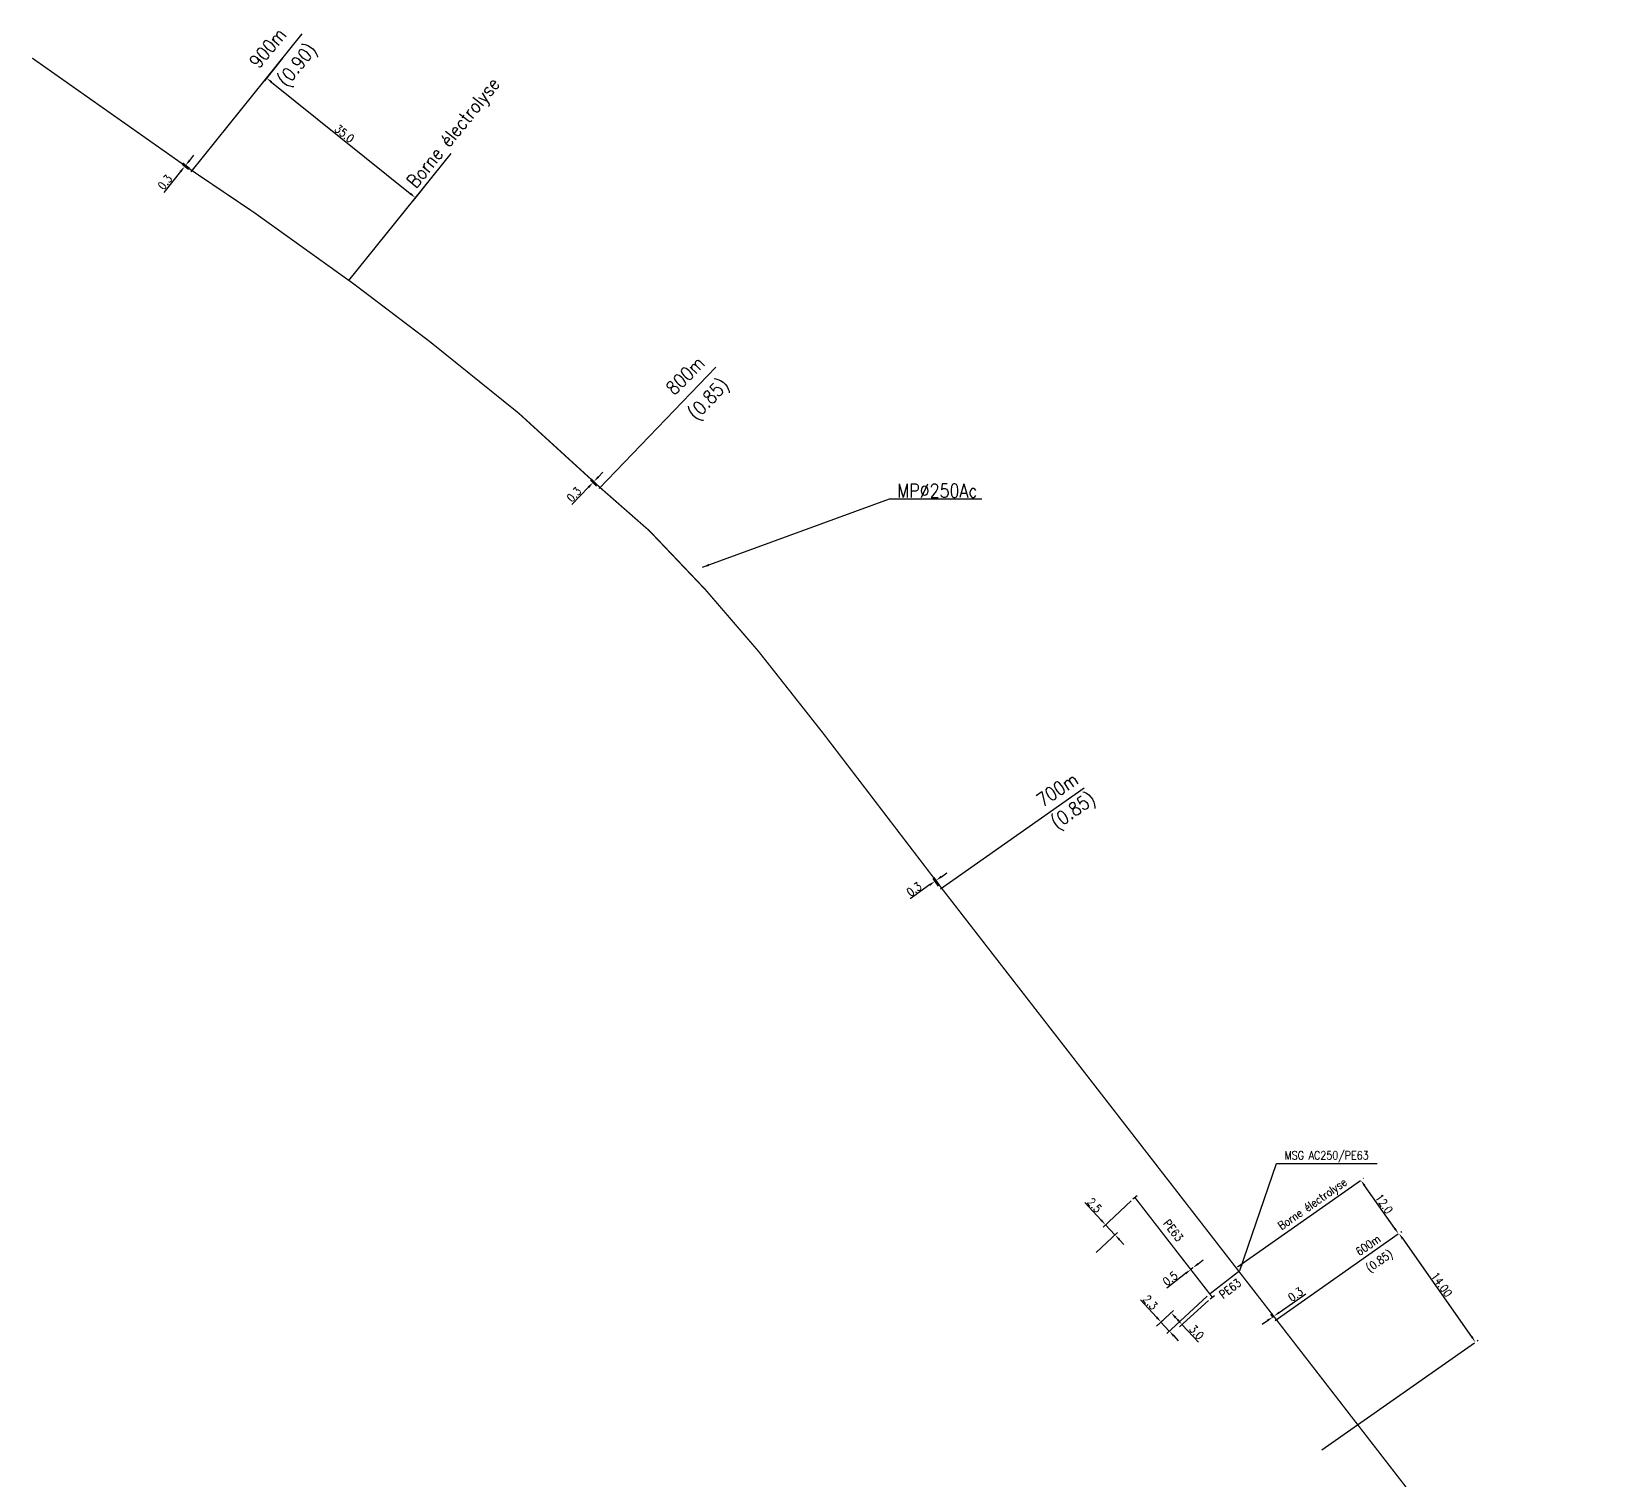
# Model space of a CAD drawing. Header units: millimetres. Extents: x 137000 to 138000, y 120075 to 120929.
# Drawn here: x 136999.9 to 137289.4, y 120663 to 120928.5 of the extents above; entities that cross this region are included whole.
import ezdxf
from ezdxf.enums import TextEntityAlignment as Align

# ---------------------------------------------------------------- set-up
doc = ezdxf.new("R2010")
doc.units = ezdxf.units.MM
doc.header["$PDMODE"] = 34
doc.layers.get('0').update_dxf_attribs({"linetype": 'CONTINUOUS'})
doc.layers.get('DEFPOINTS').update_dxf_attribs({"linetype": 'CONTINUOUS'})
doc.layers.add('G_120', color=4, linetype='CONTINUOUS')
doc.layers.add('G_340', color=7, linetype='CONTINUOUS')
doc.styles.add('G_ROMANS', font='ROMANS.SHX', dxfattribs={"width": 0.75})
doc.styles.get("Standard").update_dxf_attribs({"font": 'romans.shx', "width": 0.85})
doc.linetypes.add('G_TYPB_AP', pattern='A,5,-0.3,["o",Standard,S=1.5,R=0,X=0,Y=-0.5],-1.65', length=6.95)
doc.linetypes.add('G_typB_PE', pattern='A,5,-0.3,["o",Standard,S=1.5,R=0,X=0,Y=-0.5],-1.65', length=6.95)
doc.dimstyles.get("Standard").update_dxf_attribs({"dimtxt": 1.5, "dimasz": 1.2, "dimexe": 0.625, "dimexo": 0.625, "dimgap": 0.25, "dimtad": 1, "dimdec": 1, "dimzin": 0, "dimdsep": 46, "dimtxsty": 'Standard', "dimcen": -0.5, "dimadec": 0, "dimazin": 0, "dimtfac": 1, "dimtdec": 1, "dimtmove": 0, "dimatfit": 3, "dimfxl": 0, "dimtolj": 1, "dimtzin": 0, "dimarcsym": 0})

# ---------------------------------------------------------------- blocks, each defined once
blk = doc.blocks.new('*D20')
at = {"layer": 'DEFPOINTS', "color": 0, "linetype": 'Continuous'}
for p in [(137227.3, 120692.92), (137227.75, 120692.29), (137227.95, 120692.44)]:
    blk.add_point(p, dxfattribs=at)
at = {"layer": 'G_120', "color": 0, "linetype": 'Continuous', "lineweight": -2}
for p, q in [((137228.49, 120693.76), (137233.35, 120697.16)), ((137227.39, 120692.8), (137226.94, 120693.44)), ((137227.59, 120692.95), (137227.15, 120693.58)), ((137227.3, 120692.92), (137227.51, 120693.07)), ((137226.32, 120692.24), (137225.34, 120691.55))]:
    blk.add_line(p, q, dxfattribs=at)
at = {"layer": 'G_120', "color": 0, "linetype": 'Continuous'}
for points in [[(137226.2, 120692.4), (137226.43, 120692.07), (137227.3, 120692.92)], [(137228.37, 120693.92), (137228.6, 120693.59), (137227.51, 120693.07)]]:
    blk.add_solid(points, dxfattribs=at)
at = {"layer": 'G_120', "color": 0, "linetype": 'Continuous', "insert": (137231.48, 120697.07), "char_height": 1.5, "attachment_point": 5, "rotation": 35.0327}
blk.add_mtext('\\A1;0.3', dxfattribs=at)
blk = doc.blocks.new('*D21')
at = {"layer": 'DEFPOINTS', "color": 0, "linetype": 'Continuous'}
for p in [(137165.41, 120772.8), (137166.4, 120771.4), (137166.6, 120771.55)]:
    blk.add_point(p, dxfattribs=at)
at = {"layer": 'G_120', "color": 0, "linetype": 'Continuous', "lineweight": -2}
for p, q in [((137166.6, 120773.63), (137167.58, 120774.33)), ((137164.43, 120772.11), (137160.86, 120769.59)), ((137166.04, 120771.91), (137165.05, 120773.31)), ((137166.24, 120772.06), (137165.26, 120773.45)), ((137165.62, 120772.94), (137165.41, 120772.8))]:
    blk.add_line(p, q, dxfattribs=at)
at = {"layer": 'G_120', "color": 0, "linetype": 'Continuous'}
for points in [[(137164.32, 120772.27), (137164.55, 120771.94), (137165.41, 120772.8)], [(137166.48, 120773.8), (137166.71, 120773.47), (137165.62, 120772.94)]]:
    blk.add_solid(points, dxfattribs=at)
at = {"layer": 'G_120', "color": 0, "linetype": 'Continuous', "insert": (137161.58, 120771.32), "char_height": 1.5, "attachment_point": 5, "rotation": 35.1706}
blk.add_mtext('\\A1;0.3', dxfattribs=at)
blk = doc.blocks.new('*D22')
at = {"layer": 'DEFPOINTS', "color": 0, "linetype": 'Continuous'}
for p in [(137102.74, 120845.87), (137103.86, 120844.79), (137104.03, 120844.97)]:
    blk.add_point(p, dxfattribs=at)
at = {"layer": 'G_120', "color": 0, "linetype": 'Continuous', "lineweight": -2}
for p, q in [((137103.41, 120845.23), (137102.29, 120846.3)), ((137103.58, 120845.41), (137102.46, 120846.48)), ((137103.74, 120846.92), (137104.57, 120847.78)), ((137101.91, 120845), (137098.88, 120841.85)), ((137102.91, 120846.05), (137102.74, 120845.87))]:
    blk.add_line(p, q, dxfattribs=at)
at = {"layer": 'G_120', "color": 0, "linetype": 'Continuous'}
for points in [[(137103.6, 120847.05), (137103.89, 120846.78), (137102.91, 120846.05)], [(137101.76, 120845.14), (137102.05, 120844.86), (137102.74, 120845.87)]]:
    blk.add_solid(points, dxfattribs=at)
at = {"layer": 'G_120', "color": 0, "linetype": 'Continuous', "insert": (137099.26, 120843.68), "char_height": 1.5, "attachment_point": 5, "rotation": 46.2179}
blk.add_mtext('\\A1;0.3', dxfattribs=at)
blk = doc.blocks.new('*D23')
at = {"layer": 'DEFPOINTS', "color": 0, "linetype": 'Continuous'}
for p in [(137027.93, 120903.81), (137029.12, 120902.84), (137029.28, 120903.04)]:
    blk.add_point(p, dxfattribs=at)
at = {"layer": 'G_120', "color": 0, "linetype": 'Continuous', "lineweight": -2}
for p, q in [((137028.64, 120903.24), (137027.45, 120904.2)), ((137028.79, 120903.43), (137027.6, 120904.39)), ((137028.84, 120904.93), (137029.6, 120905.87)), ((137027.18, 120902.87), (137024.09, 120899.07)), ((137028.09, 120904), (137027.93, 120903.81))]:
    blk.add_line(p, q, dxfattribs=at)
at = {"layer": 'G_120', "color": 0, "linetype": 'Continuous'}
for points in [[(137028.69, 120905.06), (137029, 120904.81), (137028.09, 120904)], [(137027.02, 120903), (137027.33, 120902.75), (137027.93, 120903.81)]]:
    blk.add_solid(points, dxfattribs=at)
at = {"layer": 'G_120', "color": 0, "linetype": 'Continuous', "insert": (137024.31, 120900.93), "char_height": 1.5, "attachment_point": 5, "rotation": 50.9951}
blk.add_mtext('\\A1;0.3', dxfattribs=at)
blk = doc.blocks.new('*D24')
at = {"layer": 'DEFPOINTS', "color": 0, "linetype": 'Continuous'}
for p in [(137250.27, 120708.13), (137264.27, 120688.21), (137264.43, 120688.32)]:
    blk.add_point(p, dxfattribs=at)
at = {"layer": 'G_120', "color": 0, "linetype": 'Continuous', "lineweight": -2}
for p, q in [((137250.78, 120708.49), (137250.94, 120708.6)), ((137251.12, 120707.26), (137263.74, 120689.3)), ((137264.78, 120688.57), (137264.94, 120688.68))]:
    blk.add_line(p, q, dxfattribs=at)
at = {"layer": 'G_120', "color": 0, "linetype": 'Continuous'}
for points in [[(137251.28, 120707.37), (137250.95, 120707.14), (137250.43, 120708.24)], [(137263.9, 120689.42), (137263.57, 120689.19), (137264.43, 120688.32)]]:
    blk.add_solid(points, dxfattribs=at)
at = {"layer": 'G_120', "color": 0, "linetype": 'Continuous', "insert": (137258.25, 120698.85), "char_height": 1.5, "attachment_point": 5, "rotation": 305.1076}
blk.add_mtext('\\A1;14.00', dxfattribs=at)
blk = doc.blocks.new('*D25')
at = {"layer": 'DEFPOINTS', "color": 0, "linetype": 'Continuous'}
for p in [(137243.37, 120717.95), (137243.44, 120717.99), (137250.27, 120708.13)]:
    blk.add_point(p, dxfattribs=at)
at = {"layer": 'G_120', "color": 0, "linetype": 'Continuous', "lineweight": -2}
for p, q in [((137243.88, 120718.31), (137243.95, 120718.35)), ((137249.65, 120709.16), (137244.13, 120717.01)), ((137250.78, 120708.49), (137250.85, 120708.53))]:
    blk.add_line(p, q, dxfattribs=at)
at = {"layer": 'G_120', "color": 0, "linetype": 'Continuous'}
for points in [[(137244.29, 120717.12), (137243.96, 120716.89), (137243.44, 120717.99)], [(137249.81, 120709.27), (137249.48, 120709.04), (137250.34, 120708.17)]]:
    blk.add_solid(points, dxfattribs=at)
at = {"layer": 'G_120', "color": 0, "linetype": 'Continuous', "insert": (137247.7, 120713.66), "char_height": 1.5, "attachment_point": 5, "rotation": 305.1076}
blk.add_mtext('\\A1;12.0', dxfattribs=at)
blk = doc.blocks.new('*D26')
at = {"layer": 'DEFPOINTS', "color": 0, "linetype": 'Continuous'}
for p in [(137046.26, 120924.17), (137073.54, 120902.24), (137070.2, 120898.09)]:
    blk.add_point(p, dxfattribs=at)
at = {"layer": 'G_120', "color": 0, "linetype": 'Continuous', "lineweight": -2}
for p, q in [((137045.87, 120923.68), (137042.53, 120919.53)), ((137043.86, 120919.27), (137069.27, 120898.84)), ((137073.15, 120901.76), (137069.81, 120897.6))]:
    blk.add_line(p, q, dxfattribs=at)
at = {"layer": 'G_120', "color": 0, "linetype": 'Continuous'}
for points in [[(137043.98, 120919.42), (137043.73, 120919.11), (137042.92, 120920.02)], [(137069.39, 120899), (137069.14, 120898.69), (137070.2, 120898.09)]]:
    blk.add_solid(points, dxfattribs=at)
at = {"layer": 'G_120', "color": 0, "linetype": 'Continuous', "insert": (137057.19, 120909.83), "char_height": 1.5, "attachment_point": 5, "rotation": 321.2104}
blk.add_mtext('\\A1;35.0', dxfattribs=at)
blk = doc.blocks.new('*D27')
at = {"layer": 'DEFPOINTS', "color": 0, "linetype": 'Continuous'}
for p in [(137215.76, 120697.14), (137205.51, 120690.79), (137206.82, 120691.99)]:
    blk.add_point(p, dxfattribs=at)
at = {"layer": 'G_120', "color": 0, "linetype": 'Continuous', "lineweight": -2}
for p, q in [((137206.01, 120692.87), (137203.05, 120696.09)), ((137215.3, 120696.72), (137207.89, 120689.9)), ((137205.97, 120691.21), (137207.28, 120692.41)), ((137208.35, 120690.33), (137206.82, 120691.99)), ((137209.16, 120689.44), (137209.97, 120688.56))]:
    blk.add_line(p, q, dxfattribs=at)
at = {"layer": 'G_120', "color": 0, "linetype": 'Continuous'}
for points in [[(137206.15, 120693.01), (137205.86, 120692.74), (137206.82, 120691.99)], [(137209.31, 120689.58), (137209.01, 120689.31), (137208.35, 120690.33)]]:
    blk.add_solid(points, dxfattribs=at)
at = {"layer": 'G_120', "color": 0, "linetype": 'Continuous', "insert": (137204.86, 120695.6), "char_height": 1.5, "attachment_point": 5, "rotation": 312.6132}
blk.add_mtext('\\A1;2.3', dxfattribs=at)
blk = doc.blocks.new('*D28')
at = {"layer": 'DEFPOINTS', "color": 0}
for p in [(137215.97, 120696.37), (137208.68, 120693.7), (137205.51, 120690.79)]:
    blk.add_point(p, dxfattribs=at)
at = {"layer": 'G_340', "color": 0, "lineweight": -2}
for p, q in [((137215.51, 120695.95), (137210.23, 120691.09)), ((137205.97, 120691.21), (137209.14, 120694.13)), ((137209.49, 120692.82), (137209.88, 120692.4)), ((137210.69, 120691.51), (137213.67, 120688.28))]:
    blk.add_line(p, q, dxfattribs=at)
at = {"layer": 'G_340', "color": 0}
for points in [[(137209.64, 120692.96), (137209.35, 120692.68), (137208.68, 120693.7)], [(137210.03, 120692.53), (137209.74, 120692.26), (137210.69, 120691.51)]]:
    blk.add_solid(points, dxfattribs=at)
at = {"layer": 'G_340', "color": 0, "insert": (137213.33, 120690.12), "char_height": 1.5, "attachment_point": 5, "rotation": 312.6132}
blk.add_mtext('\\A1;3.0', dxfattribs=at)
blk = doc.blocks.new('*D29')
at = {"layer": 'DEFPOINTS', "color": 0, "linetype": 'Continuous'}
for p in [(137212.28, 120701.62), (137212.67, 120701.93), (137212.67, 120701.93)]:
    blk.add_point(p, dxfattribs=at)
at = {"layer": 'G_120', "color": 0, "linetype": 'Continuous', "lineweight": -2}
for p, q in [((137212.67, 120701.93), (137212.28, 120701.62)), ((137213.62, 120702.67), (137214.57, 120703.4)), ((137211.33, 120700.89), (137207.88, 120698.21))]:
    blk.add_line(p, q, dxfattribs=at)
at = {"layer": 'G_120', "color": 0, "linetype": 'Continuous'}
for points in [[(137211.21, 120701.05), (137211.45, 120700.73), (137212.28, 120701.62)], [(137213.5, 120702.82), (137213.74, 120702.51), (137212.67, 120701.93)]]:
    blk.add_solid(points, dxfattribs=at)
at = {"layer": 'G_120', "color": 0, "linetype": 'Continuous', "insert": (137208.51, 120699.97), "char_height": 1.5, "attachment_point": 5, "rotation": 37.8316}
blk.add_mtext('\\A1;0.5', dxfattribs=at)
blk = doc.blocks.new('*D30')
at = {"layer": 'DEFPOINTS', "color": 0}
for p in [(137201.82, 120714.65), (137198.39, 120707.97), (137194.5, 120704.32)]:
    blk.add_point(p, dxfattribs=at)
at = {"layer": 'G_340', "color": 0, "lineweight": -2}
for p, q in [((137195.84, 120710.68), (137192.84, 120713.89)), ((137201.36, 120714.22), (137196.21, 120709.38)), ((137194.96, 120704.75), (137198.85, 120708.39)), ((137198.39, 120707.97), (137196.66, 120709.81)), ((137199.21, 120707.09), (137200.03, 120706.22))]:
    blk.add_line(p, q, dxfattribs=at)
at = {"layer": 'G_340', "color": 0}
for points in [[(137195.99, 120710.82), (137195.7, 120710.55), (137196.66, 120709.81)], [(137199.36, 120707.23), (137199.07, 120706.95), (137198.39, 120707.97)]]:
    blk.add_solid(points, dxfattribs=at)
at = {"layer": 'G_340', "color": 0, "insert": (137194.65, 120713.41), "char_height": 1.5, "attachment_point": 5, "rotation": 313.1743}
blk.add_mtext('\\A1;2.5', dxfattribs=at)
blk = doc.blocks.new('G_340_07')
at = {"color": 0, "linetype": 'Continuous', "const_width": 0.25, "flags": 128}
blk.add_lwpolyline([(0, 0), (1.25, 0)], dxfattribs=at)
at = {"color": 0, "linetype": 'Continuous', "flags": 128}
blk.add_lwpolyline([(1.25, -0.5), (1.25, 0.5)], dxfattribs=at)
at = {"color": 0, "linetype": 'Continuous', "style": 'G_ROMANS', "width": 0.75, "flags": 3}
for tag, p in [('DEF_LEG', (0, -5)), ('DEF_COUP', (0, -7.5)), ('DEF_TYPE', (0, -10))]:
    blk.add_attdef(tag, text='', height=1.2, dxfattribs=at).set_placement(p, align=Align.MIDDLE)

msp = doc.modelspace()

# ---------------------------------------------------------------- linework, layer by layer
at = {"layer": 'G_120', "linetype": 'Continuous'}
for p, q in [((137029.12, 120902.84), (137049.45, 120928.13)), ((137058.01, 120882.92), (137076.73, 120906.21)), ((137103.86, 120844.79), (137125.23, 120867.02)), ((137166.4, 120771.4), (137192.76, 120789.94)), ((137220.84, 120702.11), (137243.37, 120717.95)), ((137227.75, 120692.29), (137250.27, 120708.13)), ((137236.32, 120668.56), (137264.27, 120688.21))]:
    msp.add_line(p, q, dxfattribs=at)
at = {"layer": 'G_120', "linetype": 'G_TYPB_AP', "const_width": 0.25, "flags": 128}
for points in [[(137029.28, 120903.04), (137000, 120923.67)], [(137113.1, 120837.01), (137104.03, 120844.97), (137089.16, 120858.56), (137072.84, 120871.71), (137058.89, 120882.29), (137040.69, 120895.34), (137029.28, 120903.04)], [(137227.95, 120692.44), (137166.6, 120771.55), (137144.94, 120799.88), (137133.09, 120814.91), (137123.36, 120826.22), (137113.1, 120837.01)]]:
    msp.add_lwpolyline(points, dxfattribs=at)
at = {"layer": 'G_120', "linetype": 'G_typB_PE', "const_width": 0.25, "flags": 128}
msp.add_lwpolyline([(137202.81, 120713.83), (137209.66, 120704.99, 0.000193), (137209.66, 120704.99), (137215.83, 120697.05)], format="xyb", dxfattribs=at)
msp.add_lwpolyline([(137215.76, 120697.14), (137221.09, 120701.28)], dxfattribs=at)
at = {"layer": 'G_120', "linetype": 'Continuous', "const_width": 0.25, "flags": 128}
msp.add_lwpolyline([(137289.23, 120613.28), (137227.95, 120692.44)], dxfattribs=at)

# ---------------------------------------------------------------- block references
at = {"layer": 'G_340', "rotation": 127.7874025098617}
msp.add_blockref('G_340_07', (137202.81, 120713.83), dxfattribs=at)
at = {"layer": 'G_340', "xscale": 0.5, "rotation": 307.8315610996306}
msp.add_blockref('G_340_07', (137215.83, 120697.05), dxfattribs=at)

# ---------------------------------------------------------------- texts
at = {"layer": 'G_120', "linetype": 'Continuous', "width": 0.85}
for s, height, rotation, p in [('900m', 2.5, 50.2969, (137041.49, 120921.59)), ('(0.90)', 2.5, 50.8384, (137046.62, 120918.23)), ('Borne électrolyse', 2.5, 51.0414, (137070.32, 120899.66)), ('800m', 2.5, 44.982, (137117.62, 120861.72)), ('(0.85)', 2.5, 46.7535, (137121.69, 120857.12)), ('700m', 2.5, 33.6735, (137185.09, 120786.28)), ('(0.85)', 2.5, 35.2007, (137187.75, 120782.21)), ('Borne électrolyse', 1.5, 34.9529, (137228.91, 120708.81)), ('600m', 1.5, 35.0789, (137243.18, 120704.06)), ('(0.85)', 1.5, 35.0325, (137245.05, 120701.06))]:
    msp.add_text(s, height=height, rotation=rotation, dxfattribs=at).set_placement(p)
for rotation, p in [(307.7874, (137209.08, 120708.79)), (37.7925, (137219.5, 120698.12))]:
    msp.add_text('PE63', height=1.5, rotation=rotation, dxfattribs=at).set_placement(p, align=Align.MIDDLE)
at = {"layer": 'G_120', "linetype": 'Continuous'}
for s, insert, char_height, attachment_point in [('\\A1;MP%%C250Ac', (137158.51, 120844.37), 2.5, 4), ('\\A1;MSG AC250/PE63', (137229.46, 120721.3), 1.5, 7)]:
    msp.add_mtext(s, dxfattribs=dict(at, insert=insert, char_height=char_height, attachment_point=attachment_point))

# ---------------------------------------------------------------- dimensions: what is measured, and where the dimension line sits
dim = msp.add_aligned_dim(p1=(137046.26, 120924.17), p2=(137073.54, 120902.24), distance=-5.33, dimstyle='Standard', dxfattribs=at)
dim.commit()
dim.dimension.update_dxf_attribs({"geometry": '*D26', "text_midpoint": (137057.19, 120909.83)})
for base, p1, p2, angle, picture, middle, dimtype in [((137027.9314, 120903.8066), (137029.2782, 120903.0375), (137029.1209, 120902.8432), 230.9951, '*D23', (137025.0917, 120900.3003), 161), ((137102.74, 120845.87), (137104.03, 120844.97), (137103.86, 120844.79), 226.2179, '*D22', (137099.98, 120842.99), 161), ((137165.4134, 120772.7996), (137166.6022, 120771.5466), (137166.3978, 120771.4026), 215.1706, '*D21', (137162.1553, 120770.5038), 161), ((137243.44, 120717.99), (137250.27, 120708.13), (137243.37, 120717.95), 125.1076, '*D25', (137246.89, 120713.08), 161), ((137212.67, 120701.93), (137212.28, 120701.62), (137212.67, 120701.93), 217.8316, '*D29', (137209.13, 120699.18), 160), ((137227.3016, 120692.9249), (137227.95, 120692.4355), (137227.7453, 120692.292), 215.0327, '*D20', (137232.0499, 120696.2538), 161), ((137206.82, 120691.99), (137215.76, 120697.14), (137205.51, 120690.79), 312.6132, '*D27', (137204.12, 120694.92), 160)]:
    dim = msp.add_linear_dim(base=base, p1=p1, p2=p2, angle=angle, dimstyle='Standard', dxfattribs=at)
    dim.commit()
    dim.dimension.update_dxf_attribs({"geometry": picture, "text_midpoint": middle, "dimtype": dimtype})
dim = msp.add_linear_dim(base=(137264.43, 120688.32), p1=(137250.27, 120708.13), p2=(137264.27, 120688.21), angle=305.1076, text='14.00', dimstyle='Standard', dxfattribs=at)
dim.commit()
dim.dimension.update_dxf_attribs({"geometry": '*D24', "text_midpoint": (137257.43, 120698.28), "dimtype": 161})
at = {"layer": 'G_340'}
for base, p1, p2, angle, picture, middle in [((137198.39, 120707.97), (137201.82, 120714.65), (137194.5, 120704.32), 133.1743, '*D30', (137193.92, 120712.73)), ((137208.68, 120693.7), (137215.97, 120696.37), (137205.51, 120690.79), 312.6132, '*D28', (137212.6, 120689.45))]:
    dim = msp.add_linear_dim(base=base, p1=p1, p2=p2, angle=angle, dimstyle='Standard', dxfattribs=at)
    dim.commit()
    dim.dimension.update_dxf_attribs({"geometry": picture, "text_midpoint": middle, "dimtype": 160})

# ---------------------------------------------------------------- leaders
at = {"layer": 'G_120', "linetype": 'Continuous', "annotation_type": 0, "has_hookline": 1, "hookline_direction": 0, "text_width": 15.48}
msp.add_leader([(137122.84, 120830.35), (137157.06, 120842.87), (137158.26, 120842.87)], dimstyle='Standard', dxfattribs=at)
at = {"layer": 'G_120', "linetype": 'Continuous', "annotation_type": 0, "has_hookline": 1, "hookline_direction": 0, "text_width": 17}
msp.add_leader([(137221.24, 120701.43), (137228.01, 120721.05), (137229.21, 120721.05)], dimstyle='Standard', override={"dimgap": 0.25, "dimtad": 1}, dxfattribs=at)

doc.saveas('drawing.dxf')
